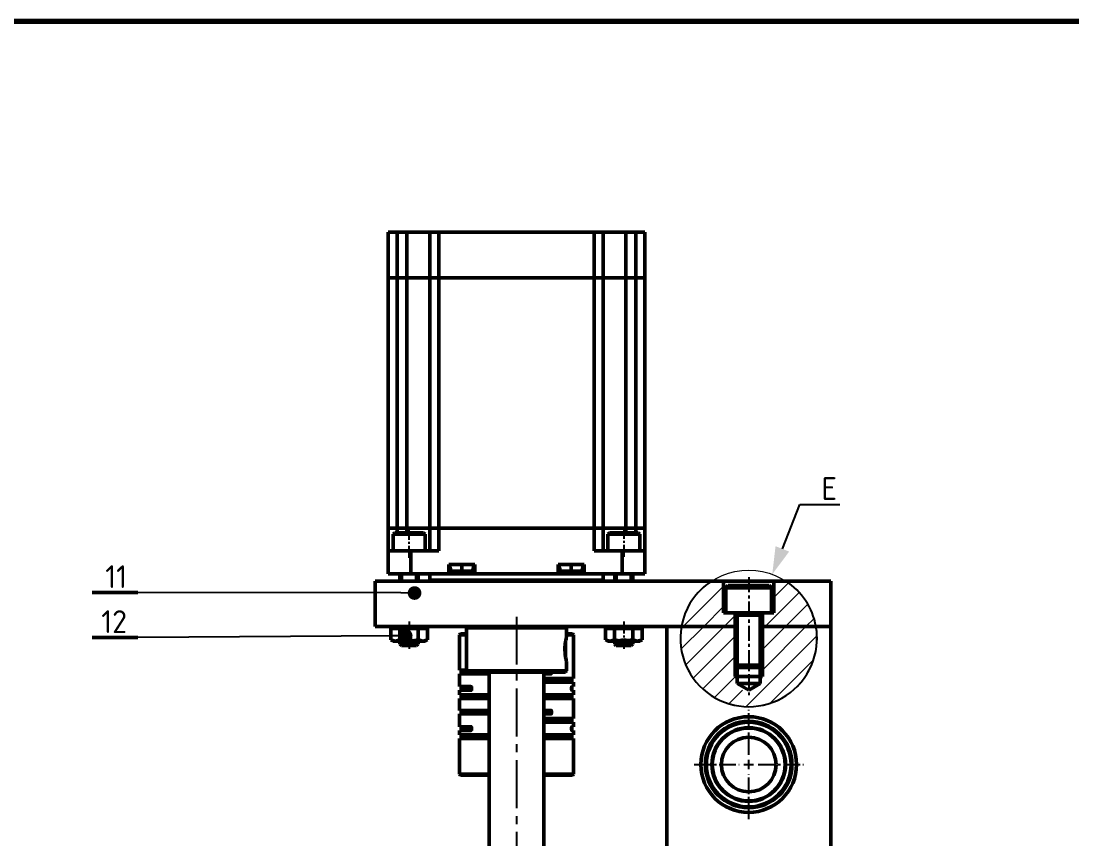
# Model space of a CAD drawing. Header units: millimetres. Extents: x -190 to 12889, y -227 to 3957.
# Drawn here: x 1744 to 1974.8, y 2121.4 to 2301 of the extents above; entities that cross this region are included whole.
import ezdxf
from ezdxf import colors
from ezdxf.entities.mleader import LeaderData, LeaderLine
from ezdxf.math import Vec2, Vec3

# ---------------------------------------------------------------- set-up
doc = ezdxf.new("R2010")
doc.units = ezdxf.units.MM
doc.header["$LTSCALE"] = 0.7
doc.linetypes.add('CENTER', pattern=[50.8, 31.75, -6.35, 6.35, -6.35])
doc.linetypes.add('CENTER2', pattern=[1.125, 0.75, -0.125, 0.125, -0.125])
doc.layers.get('0').update_dxf_attribs({"color": 255})
for name, color, linetype, lineweight in [('AM_5', 10, 'Continuous', 25), ('CON', 7, 'Continuous', 50), ('DIM', 94, 'Continuous', 25), ('KHUNGBV', 5, 'Continuous', 70), ('TEXT', 7, 'Continuous', 25)]:
    doc.layers.add(name, color=color, linetype=linetype, lineweight=lineweight)
doc.layers.add('DTAM', color=6, linetype='CENTER')
doc.styles.add('TCVN7824', font='tcvn+7284-2003r.ttf', dxfattribs={"height": 3.5})
pattern_1 = [(45, (-1629.7352, -1440.91), (-2.245064, 2.245064), [])]

# ---------------------------------------------------------------- blocks, each defined once
blk = doc.blocks.new('dfhjd')
at = {"layer": 'KHUNGBV', "color": 9, "ltscale": 5}
blk.add_line((6559.44, 3469.71), (7718.44, 3469.71), dxfattribs=at)
blk = doc.blocks.new('_Dot')
at = {"color": 0, "linetype": 'ByBlock', "lineweight": -2}
blk.add_line((-0.5, 0), (-1, 0), dxfattribs=at)
at = {"color": 0, "linetype": 'ByBlock', "const_width": 0.5}
blk.add_lwpolyline([(-0.25, 0, 1), (0.25, 0, 1)], format="xyb", close=True, dxfattribs=at)
blk = doc.blocks.new('*U828')
at = {"layer": 'AM_5', "color": 0, "linetype": 'CENTER2', "ltscale": 7, "transparency": 16777216}
for p, q in [((0, 2.1), (0, 12)), ((-12, 0), (-2.1, 0)), ((2.1, 0), (12, 0)), ((0, -12), (0, -2.1))]:
    blk.add_line(p, q, dxfattribs=at)
at = {"layer": 'AM_5', "color": 0, "linetype": 'Continuous', "ltscale": 7, "transparency": 16777216}
for p, q in [((-1.05, 0), (1.05, 0)), ((0, -1.05), (0, 1.05))]:
    blk.add_line(p, q, dxfattribs=at)
blk = doc.blocks.new('*U840')
at = {"layer": 'AM_5', "color": 0, "linetype": 'CENTER2', "ltscale": 5, "transparency": 16777216}
blk.add_line((0, -3.4), (0, 3.4), dxfattribs=at)
blk = doc.blocks.new('*U841')
at = {"layer": 'AM_5', "color": 0, "linetype": 'CENTER2', "ltscale": 5, "transparency": 16777216}
blk.add_line((0, 2.74), (0, -3.27), dxfattribs=at)
blk = doc.blocks.new('*U842')
at = {"layer": 'AM_5', "color": 0, "linetype": 'CENTER2', "ltscale": 5, "transparency": 16777216}
blk.add_line((0, 3.4), (0, -3.4), dxfattribs=at)
blk = doc.blocks.new('*U848')
at = {"layer": 'AM_5', "color": 0, "linetype": 'CENTER2', "ltscale": 20, "transparency": 16777216}
blk.add_line((0, 40.14), (0, -158.43), dxfattribs=at)
blk = doc.blocks.new('Arrow')
at = {"layer": 'DIM'}
blk.add_solid([(-1, 0.268), (-1, -0.268), (0, 0)], dxfattribs=at)
blk = doc.blocks.new('*U943')
at = {"layer": 'AM_5', "color": 0, "linetype": 'CENTER2', "ltscale": 5, "transparency": 16777216}
blk.add_line((0, 2.74), (0, -3.27), dxfattribs=at)

msp = doc.modelspace()

# ---------------------------------------------------------------- hatches: boundary and pattern name
at = {"linetype": 'Continuous', "lineweight": 18}
h = msp.add_hatch(dxfattribs=at)
h.set_pattern_fill('ANSI31', color=92, style=0)
h.set_pattern_definition(pattern_1)
edge = h.paths.add_edge_path(flags=0)
edge.add_line((1889.05, 2168.0693), (1900.8206, 2168.0693))
edge.add_line((1900.8206, 2168.0693), (1900.8206, 2171.0693))
edge.add_line((1900.8206, 2171.0693), (1898.3206, 2171.0693))
edge.add_line((1898.3206, 2171.0693), (1898.3206, 2178.0693))
edge.add_line((1898.3206, 2178.0693), (1895.6876, 2178.0693))
edge.add_arc((1903.8206, 2165.4681), 14.9979, 122.83873, 170.012182)
h = msp.add_hatch(dxfattribs=at)
h.set_pattern_fill('ANSI31', color=92, style=0)
h.set_pattern_definition(pattern_1)
edge = h.paths.add_edge_path(flags=0)
edge.add_line((1906.8206, 2168.0693), (1918.5912, 2168.0693))
edge.add_arc((1903.8206, 2165.4681), 14.9979, 9.987818, 57.16127)
edge.add_line((1911.9536, 2178.0693), (1909.3206, 2178.0693))
edge.add_line((1909.3206, 2178.0693), (1909.3206, 2171.0693))
edge.add_line((1909.3206, 2171.0693), (1906.8206, 2171.0693))
edge.add_line((1906.8206, 2171.0693), (1906.8206, 2168.0693))
h = msp.add_hatch(dxfattribs=at)
h.set_pattern_fill('ANSI31', color=92, style=0)
h.set_pattern_definition(pattern_1)
edge = h.paths.add_edge_path()
edge.add_arc((1903.8206, 2165.4681), 14.9979, 170.012182, 369.987818)
edge.add_line((1918.5912, 2168.0693), (1906.8206, 2168.0693))
edge.add_line((1906.8206, 2168.0693), (1906.8206, 2154.1259))
edge.add_line((1906.8206, 2154.1259), (1900.8206, 2154.1259))
edge.add_line((1900.8206, 2154.1259), (1900.8206, 2168.0693))
edge.add_line((1900.8206, 2168.0693), (1889.05, 2168.0693))

# ---------------------------------------------------------------- linework, layer by layer
at = {"color": 7, "linetype": 'Continuous', "lineweight": 25}
for p, q in [((1824.6206, 2190.6267), (1824.6206, 2189.6793)), ((1826.6206, 2191.153), (1826.6206, 2189.6793)), ((1828.7706, 2191.3888), (1828.7706, 2189.6793)), ((1833.7475, 2190.6715), (1833.7475, 2189.6793)), ((1824.6206, 2189.6793), (1826.6206, 2189.6793)), ((1824.6206, 2189.6693), (1824.6206, 2184.6693)), ((1824.6206, 2189.6693), (1826.6206, 2189.6693)), ((1824.6706, 2189.6793), (1824.6706, 2189.6693)), ((1826.6206, 2189.6793), (1828.7706, 2189.6793)), ((1826.6206, 2189.6793), (1826.6206, 2189.6693)), ((1826.6206, 2189.6693), (1828.7706, 2189.6693)), ((1827.7151, 2188.6693), (1829.2506, 2188.6693)), ((1833.7475, 2189.6793), (1828.7706, 2189.6793)), ((1828.7706, 2189.6793), (1828.7706, 2189.6693)), ((1833.7475, 2189.6693), (1828.7706, 2189.6693)), ((1829.2506, 2188.6693), (1830.7861, 2188.6693)), ((1833.7977, 2189.6793), (1833.7475, 2189.6793)), ((1833.7475, 2189.6693), (1833.7475, 2184.6693)), ((1833.7475, 2189.6693), (1833.7977, 2189.6693)), ((1833.7977, 2189.6793), (1833.7977, 2189.6693)), ((1824.6206, 2184.6693), (1824.6206, 2179.6693)), ((1824.6206, 2184.6693), (1824.6343, 2184.6693)), ((1824.6343, 2179.6693), (1824.6343, 2184.6693)), ((1824.6343, 2184.6693), (1826.7506, 2184.6693)), ((1827.0506, 2184.6693), (1825.7506, 2184.6693)), ((1832.7506, 2184.6693), (1831.4506, 2184.6693)), ((1831.7506, 2184.6693), (1833.7475, 2184.6693)), ((1824.6206, 2179.6693), (1824.6343, 2179.6693)), ((1826.7506, 2179.6693), (1824.6343, 2179.6693)), ((1831.7506, 2179.6693), (1831.2506, 2179.6693)), ((1838.3553, 2179.6693), (1831.7506, 2179.6693)), ((1833.7706, 2179.6693), (1833.7706, 2178.2693)), ((1840.4978, 2179.6693), (1838.3553, 2179.6693)), ((1841.0206, 2179.6693), (1840.6206, 2179.6693)), ((1843.2859, 2179.6693), (1841.2677, 2179.6693)), ((1843.3197, 2179.6693), (1843.2859, 2179.6693)), ((1821.8206, 2178.0693), (1821.8206, 2168.0693)), ((1831.2506, 2178.0693), (1843.5201, 2178.0693)), ((1833.7706, 2178.2693), (1833.9706, 2178.0693)), ((1833.7706, 2178.2693), (1843.5051, 2178.2693)), ((1831.2506, 2168.0693), (1840.3468, 2168.0693))]:
    msp.add_line(p, q, dxfattribs=at)
at = {"color": 8, "linetype": 'Continuous', "lineweight": 25}
for p, q in [((1826.6206, 2189.6693), (1826.6206, 2188.6693)), ((1828.7706, 2189.6693), (1828.7706, 2188.6693))]:
    msp.add_line(p, q, dxfattribs=at)
at = {"color": 7, "linetype": 'Continuous', "lineweight": 18}
msp.add_circle((1903.8206, 2165.4681), 14.9979, dxfattribs=at)
msp.add_circle((1903.8206, 2165.4681), 14.9979, dxfattribs=at)
msp.add_circle((1903.8206, 2165.4681), 14.9979, dxfattribs=at)
msp.add_circle((1903.8206, 2165.4681), 14.9979, dxfattribs=at)
at = {"color": 7, "linetype": 'Continuous', "lineweight": 25}
for centre, radius, start, end in [((1829.2506, 2177.094), 14.3029, 61.54806, 61.632257), ((1903.8206, 2165.4681), 14.9979, 122.83873, 170.012182), ((1903.8206, 2165.4681), 14.9979, 122.83873, 170.012182), ((1903.8206, 2165.4681), 14.9979, 9.987818, 57.16127), ((1903.8206, 2165.4681), 14.9979, 9.987818, 57.16127), ((1903.8206, 2165.4681), 14.9979, 170.012182, 9.987818), ((1903.8206, 2165.4681), 14.9979, 170.012182, 9.987818)]:
    msp.add_arc(centre, radius, start, end, dxfattribs=at)
at = {"layer": 'CON'}
for p, q in [((1824.6206, 2254.6693), (1824.6206, 2244.6693)), ((1826.6206, 2254.6693), (1824.6206, 2254.6693)), ((1826.6206, 2254.6693), (1826.6206, 2244.6693)), ((1828.7706, 2254.6693), (1826.6206, 2254.6693)), ((1828.7706, 2254.6693), (1828.7706, 2244.6693)), ((1828.7706, 2254.6693), (1833.7706, 2254.6693)), ((1833.7706, 2254.6693), (1833.7706, 2244.6693)), ((1835.7706, 2254.6693), (1833.7706, 2254.6693)), ((1835.7706, 2254.6693), (1835.7706, 2244.6693)), ((1835.7706, 2254.6693), (1869.8706, 2254.6693)), ((1869.8706, 2254.6693), (1869.8706, 2244.6693)), ((1871.8706, 2254.6693), (1869.8706, 2254.6693)), ((1871.8706, 2254.6693), (1871.8706, 2244.6693)), ((1871.8706, 2254.6693), (1876.8706, 2254.6693)), ((1876.8706, 2254.6693), (1876.8706, 2244.6693)), ((1879.0206, 2254.6693), (1876.8706, 2254.6693)), ((1879.0206, 2254.6693), (1879.0206, 2244.6693)), ((1881.0206, 2254.6693), (1879.0206, 2254.6693)), ((1881.0206, 2254.6693), (1881.0206, 2244.6693)), ((1824.6206, 2244.6693), (1826.6206, 2244.6693)), ((1824.6206, 2244.6593), (1824.6206, 2189.6793)), ((1826.6206, 2244.6693), (1828.7706, 2244.6693)), ((1826.6206, 2244.6593), (1826.6206, 2189.6793)), ((1833.7706, 2244.6693), (1828.7706, 2244.6693)), ((1828.7706, 2244.6593), (1828.7706, 2189.6793)), ((1833.7706, 2244.6593), (1833.7706, 2189.6793)), ((1833.7706, 2244.6593), (1835.7706, 2244.6593)), ((1835.7706, 2244.6693), (1869.8706, 2244.6693)), ((1835.7706, 2244.6593), (1835.7706, 2189.6793)), ((1835.7706, 2244.6593), (1869.8706, 2244.6593)), ((1869.8706, 2244.6593), (1869.8706, 2189.6793)), ((1869.8706, 2244.6593), (1871.8706, 2244.6593)), ((1876.8706, 2244.6693), (1871.8706, 2244.6693)), ((1871.8706, 2244.6593), (1871.8706, 2189.6793)), ((1876.8706, 2244.6693), (1879.0206, 2244.6693)), ((1876.8706, 2244.6593), (1876.8706, 2189.6793)), ((1879.0206, 2244.6693), (1881.0206, 2244.6693)), ((1879.0206, 2244.6593), (1879.0206, 2244.6693)), ((1879.0206, 2244.6593), (1879.0206, 2189.6793)), ((1881.0206, 2244.6593), (1881.0206, 2189.6793)), ((1824.6206, 2189.6793), (1826.6206, 2189.6793)), ((1824.6206, 2189.6693), (1824.6206, 2184.6693)), ((1825.7506, 2188.3193), (1826.1006, 2188.6693)), ((1825.7506, 2184.6693), (1825.7506, 2188.3193)), ((1832.7506, 2188.3193), (1825.7506, 2188.3193)), ((1832.4006, 2188.6693), (1826.1006, 2188.6693)), ((1826.6206, 2189.6793), (1828.7706, 2189.6793)), ((1833.7706, 2189.6793), (1828.7706, 2189.6793)), ((1832.4006, 2188.6693), (1832.7506, 2188.3193)), ((1832.7506, 2188.3193), (1832.7506, 2184.6693)), ((1833.7706, 2189.6793), (1835.7706, 2189.6793)), ((1833.7706, 2189.6693), (1833.7706, 2184.6693)), ((1833.7706, 2189.6693), (1835.7706, 2189.6693)), ((1835.7706, 2189.6793), (1869.8706, 2189.6793)), ((1835.7706, 2189.6793), (1835.7706, 2189.6693)), ((1835.7706, 2189.6693), (1835.7706, 2184.6693)), ((1835.7706, 2189.6693), (1869.8706, 2189.6693)), ((1869.8706, 2189.6793), (1871.8706, 2189.6793)), ((1869.8706, 2189.6693), (1869.8706, 2184.6693)), ((1869.8706, 2189.6693), (1871.8706, 2189.6693)), ((1871.8206, 2189.6793), (1871.8206, 2189.6693)), ((1876.8706, 2189.6793), (1871.8706, 2189.6793)), ((1871.8706, 2189.6693), (1871.8706, 2184.6693)), ((1876.8706, 2189.6693), (1871.8706, 2189.6693)), ((1872.8906, 2188.3193), (1873.2406, 2188.6693)), ((1872.8906, 2184.6693), (1872.8906, 2188.3193)), ((1879.8906, 2188.3193), (1872.8906, 2188.3193)), ((1879.5406, 2188.6693), (1873.2406, 2188.6693)), ((1879.0206, 2189.6793), (1881.0206, 2189.6793)), ((1879.0206, 2189.6693), (1881.0206, 2189.6693)), ((1879.5406, 2188.6693), (1879.8906, 2188.3193)), ((1879.8906, 2188.3193), (1879.8906, 2184.6693)), ((1880.9706, 2189.6793), (1880.9706, 2189.6693)), ((1881.0206, 2189.6693), (1881.0206, 2184.6693)), ((1824.6206, 2184.6693), (1824.6206, 2179.6693)), ((1824.6206, 2184.6693), (1829.6206, 2184.6693)), ((1829.6206, 2184.6693), (1835.7706, 2184.6693)), ((1829.6206, 2184.6693), (1829.6206, 2179.6693)), ((1869.8706, 2184.6693), (1876.0206, 2184.6693)), ((1879.8906, 2184.6693), (1872.8906, 2184.6693)), ((1876.0206, 2184.6693), (1876.0206, 2179.6693)), ((1876.0206, 2184.6693), (1881.0206, 2184.6693)), ((1881.0206, 2184.6693), (1881.0206, 2179.6693)), ((1837.9706, 2181.6693), (1837.9706, 2179.6693)), ((1843.6706, 2181.6693), (1837.9706, 2181.6693)), ((1838.4882, 2180.2176), (1838.0745, 2181.6693)), ((1840.8206, 2181.6693), (1840.8206, 2180.2176)), ((1843.5667, 2181.6693), (1843.153, 2180.2176)), ((1843.6706, 2181.6693), (1843.6706, 2179.6693)), ((1861.9706, 2181.6693), (1867.6706, 2181.6693)), ((1861.9706, 2181.6693), (1861.9706, 2179.6693)), ((1862.0745, 2181.6693), (1862.4882, 2180.2176)), ((1864.8206, 2181.6693), (1864.8206, 2180.2176)), ((1867.153, 2180.2176), (1867.5667, 2181.6693)), ((1867.6706, 2181.6693), (1867.6706, 2179.6693)), ((1824.6206, 2179.6693), (1831.2506, 2179.6693)), ((1831.2506, 2179.6693), (1837.9706, 2179.6693)), ((1833.7706, 2179.6693), (1833.7706, 2178.2693)), ((1839.3911, 2179.6693), (1837.9706, 2179.6693)), ((1837.9706, 2179.6693), (1839.3911, 2179.6693)), ((1839.0539, 2179.727), (1839.0426, 2179.727)), ((1839.0539, 2179.727), (1839.3911, 2179.6693)), ((1839.3911, 2179.6693), (1839.0539, 2179.727)), ((1839.3911, 2179.6693), (1840.6206, 2179.6693)), ((1840.6206, 2179.6693), (1839.3911, 2179.6693)), ((1841.0206, 2179.727), (1840.6206, 2179.727)), ((1840.6206, 2179.727), (1840.6206, 2179.6693)), ((1841.0206, 2179.6693), (1840.6206, 2179.6693)), ((1840.6206, 2179.6693), (1841.0206, 2179.6693)), ((1841.0206, 2179.6693), (1841.0206, 2179.727)), ((1841.0206, 2179.6693), (1842.2501, 2179.6693)), ((1842.2501, 2179.6693), (1841.0206, 2179.6693)), ((1842.5873, 2179.727), (1842.2501, 2179.6693)), ((1842.2501, 2179.6693), (1842.5873, 2179.727)), ((1843.6706, 2179.6693), (1842.2501, 2179.6693)), ((1842.2501, 2179.6693), (1843.6706, 2179.6693)), ((1842.5986, 2179.727), (1842.5873, 2179.727)), ((1843.6706, 2179.6693), (1861.9706, 2179.6693)), ((1863.3911, 2179.6693), (1861.9706, 2179.6693)), ((1863.0426, 2179.727), (1863.0539, 2179.727)), ((1863.0539, 2179.727), (1863.3911, 2179.6693)), ((1863.3911, 2179.6693), (1863.0539, 2179.727)), ((1863.3911, 2179.6693), (1864.6206, 2179.6693)), ((1864.6206, 2179.727), (1865.0206, 2179.727)), ((1864.6206, 2179.6693), (1864.6206, 2179.727)), ((1865.0206, 2179.6693), (1864.6206, 2179.6693)), ((1865.0206, 2179.727), (1865.0206, 2179.6693)), ((1865.0206, 2179.6693), (1866.2501, 2179.6693)), ((1866.5873, 2179.727), (1866.2501, 2179.6693)), ((1866.2501, 2179.6693), (1866.5873, 2179.727)), ((1867.6706, 2179.6693), (1866.2501, 2179.6693)), ((1866.5873, 2179.727), (1866.5986, 2179.727)), ((1867.6706, 2179.6693), (1876.0206, 2179.6693)), ((1871.8706, 2178.2693), (1871.8706, 2179.6693)), ((1876.0206, 2179.6693), (1881.0206, 2179.6693)), ((1821.8206, 2168.0693), (1821.8206, 2178.0693)), ((1831.2506, 2178.0693), (1821.8206, 2178.0693)), ((1895.6876, 2178.0693), (1831.2506, 2178.0693)), ((1833.7706, 2178.2693), (1871.8706, 2178.2693)), ((1871.6706, 2178.0693), (1871.8706, 2178.2693)), ((1895.6876, 2178.0693), (1898.3206, 2178.0693)), ((1898.3206, 2171.0693), (1898.3206, 2178.0693)), ((1909.3206, 2178.0693), (1898.3206, 2178.0693)), ((1909.3206, 2178.0693), (1909.3206, 2171.0693)), ((1909.3206, 2178.0693), (1911.9536, 2178.0693)), ((1921.8206, 2178.0693), (1911.9536, 2178.0693)), ((1769.6629, 2175.5301), (1759.6629, 2175.5301)), ((1831.2506, 2168.0693), (1821.8206, 2168.0693)), ((1825.2091, 2167.6693), (1826.2195, 2167.6693)), ((1825.2091, 2167.6693), (1825.2091, 2165.1819)), ((1825.7506, 2167.6693), (1825.7506, 2168.0693)), ((1826.2195, 2167.6693), (1827.2299, 2167.6693)), ((1827.2299, 2167.6693), (1827.2299, 2165.1819)), ((1829.2506, 2167.6693), (1827.2299, 2167.6693)), ((1831.2713, 2167.6693), (1829.2506, 2167.6693)), ((1889.05, 2168.0693), (1831.2506, 2168.0693)), ((1831.2713, 2167.6693), (1831.2713, 2165.1819)), ((1831.2713, 2167.6693), (1832.2817, 2167.6693)), ((1832.2817, 2167.6693), (1833.292, 2167.6693)), ((1832.7506, 2168.0693), (1832.7506, 2167.6693)), ((1833.292, 2167.6693), (1833.292, 2165.1819)), ((1842.0706, 2168.0693), (1841.8206, 2167.8193)), ((1841.8206, 2167.8193), (1841.8206, 2158.3193)), ((1841.8206, 2167.8193), (1863.8206, 2167.8193)), ((1863.8206, 2167.8193), (1863.5706, 2168.0693)), ((1863.8206, 2165.8395), (1863.8206, 2167.8193)), ((1873.3595, 2167.6693), (1872.3491, 2167.6693)), ((1872.3491, 2167.6693), (1872.3491, 2165.1819)), ((1872.8906, 2168.0693), (1872.8906, 2167.6693)), ((1874.3699, 2167.6693), (1873.3595, 2167.6693)), ((1874.3699, 2167.6693), (1874.3699, 2165.1819)), ((1874.3699, 2167.6693), (1876.3906, 2167.6693)), ((1876.3906, 2167.6693), (1878.4113, 2167.6693)), ((1878.4113, 2167.6693), (1878.4113, 2165.1819)), ((1879.4217, 2167.6693), (1878.4113, 2167.6693)), ((1880.432, 2167.6693), (1879.4217, 2167.6693)), ((1879.8906, 2167.6693), (1879.8906, 2168.0693)), ((1880.432, 2167.6693), (1880.432, 2165.1819)), ((1885.8206, 2168.0693), (1885.8206, 1988.0693)), ((1921.8206, 2168.0693), (1921.8206, 1988.0693)), ((1769.6629, 2165.6437), (1759.6629, 2165.6437)), ((1825.7506, 2164.8693), (1825.2091, 2165.1819)), ((1825.7506, 2164.8693), (1826.2195, 2164.8693)), ((1827.2299, 2165.1819), (1826.2195, 2164.8693)), ((1826.2195, 2164.8693), (1829.2506, 2164.8693)), ((1829.2506, 2165.1819), (1827.5006, 2164.8693)), ((1827.5006, 2164.8693), (1831.0006, 2164.8693)), ((1829.2506, 2164.8693), (1832.2817, 2164.8693)), ((1833.292, 2165.1819), (1832.2817, 2164.8693)), ((1832.2817, 2164.8693), (1832.7506, 2164.8693)), ((1833.292, 2165.1819), (1832.7506, 2164.8693)), ((1840.5206, 2166.4693), (1840.3206, 2166.2693)), ((1840.3206, 2166.2693), (1840.3206, 2158.4693)), ((1841.8206, 2166.2693), (1840.3206, 2166.2693)), ((1841.8206, 2166.4693), (1840.5206, 2166.4693)), ((1865.1206, 2166.4693), (1863.8206, 2166.4693)), ((1865.3206, 2166.2693), (1863.8206, 2166.2693)), ((1865.3206, 2166.2693), (1865.1206, 2166.4693)), ((1865.3206, 2156.6693), (1865.3206, 2166.2693)), ((1872.3491, 2165.1819), (1872.8906, 2164.8693)), ((1872.3491, 2165.1819), (1873.3595, 2164.8693)), ((1873.3595, 2164.8693), (1872.8906, 2164.8693)), ((1876.3906, 2164.8693), (1873.3595, 2164.8693)), ((1878.1406, 2164.8693), (1874.6406, 2164.8693)), ((1876.3906, 2165.1819), (1878.1406, 2164.8693)), ((1879.4217, 2164.8693), (1876.3906, 2164.8693)), ((1878.4113, 2165.1819), (1879.4217, 2164.8693)), ((1879.8906, 2164.8693), (1879.4217, 2164.8693)), ((1879.8906, 2164.8693), (1880.432, 2165.1819)), ((1863.5833, 2161.5315), (1863.5833, 2164.5833)), ((1863.8206, 2158.3193), (1863.8206, 2160.2997)), ((1841.8206, 2158.4693), (1840.3206, 2158.4693)), ((1841.8206, 2158.3193), (1842.0706, 2158.0693)), ((1863.8206, 2158.3193), (1841.8206, 2158.3193)), ((1842.0706, 2158.0693), (1863.5706, 2158.0693)), ((1846.8206, 2158.0693), (1846.8206, 2102.0693)), ((1858.8206, 2102.0693), (1858.8206, 2158.0693)), ((1860.5228, 2157.8693), (1858.8206, 2157.8693)), ((1860.5228, 2157.8693), (1860.5228, 2158.0693)), ((1863.5706, 2158.0693), (1863.8206, 2158.3193)), ((1840.3206, 2157.6693), (1840.3206, 2154.8693)), ((1840.3206, 2157.6693), (1846.8206, 2157.6693)), ((1858.8206, 2157.6693), (1860.3469, 2157.6693)), ((1865.3206, 2156.6693), (1858.8206, 2156.6693)), ((1858.8206, 2155.8693), (1865.3206, 2155.8693)), ((1865.3206, 2154.8693), (1865.3206, 2155.8693)), ((1842.8404, 2154.8693), (1840.3206, 2154.8693)), ((1840.3206, 2154.0693), (1840.3206, 2153.0693)), ((1840.3206, 2154.0693), (1842.8404, 2154.0693)), ((1842.9755, 2154.2693), (1842.9755, 2154.6693)), ((1864.9402, 2154.6693), (1864.9402, 2154.2693)), ((1865.3206, 2154.8693), (1864.9926, 2154.8693)), ((1864.9926, 2154.0693), (1865.3206, 2154.0693)), ((1865.3206, 2153.0693), (1865.3206, 2154.0693)), ((1846.8206, 2153.0693), (1840.3206, 2153.0693)), ((1840.3206, 2152.2693), (1840.3206, 2149.6693)), ((1840.3206, 2152.2693), (1846.8206, 2152.2693)), ((1840.7009, 2152.8693), (1840.7009, 2152.4693)), ((1846.8206, 2152.8693), (1840.7009, 2152.8693)), ((1846.8206, 2152.4693), (1840.7009, 2152.4693)), ((1865.3206, 2153.0693), (1858.8206, 2153.0693)), ((1862.6657, 2152.8693), (1858.8206, 2152.8693)), ((1862.6657, 2152.4693), (1858.8206, 2152.4693)), ((1858.8206, 2152.2693), (1865.3206, 2152.2693)), ((1862.6657, 2152.4693), (1862.6657, 2152.8693)), ((1865.3206, 2147.8693), (1865.3206, 2152.2693)), ((1846.8206, 2149.6693), (1840.3206, 2149.6693)), ((1840.3206, 2148.8693), (1840.3206, 2146.0693)), ((1840.3206, 2148.8693), (1846.8206, 2148.8693)), ((1860.3469, 2149.6693), (1858.8206, 2149.6693)), ((1860.5228, 2149.4693), (1858.8206, 2149.4693)), ((1860.5228, 2149.0693), (1858.8206, 2149.0693)), ((1858.8206, 2148.8693), (1860.3469, 2148.8693)), ((1860.5228, 2149.0693), (1860.5228, 2149.4693)), ((1865.3206, 2147.8693), (1858.8206, 2147.8693)), ((1858.8206, 2147.0693), (1865.3206, 2147.0693)), ((1865.3206, 2146.0693), (1865.3206, 2147.0693)), ((1842.8404, 2146.0693), (1840.3206, 2146.0693)), ((1840.3206, 2145.2693), (1840.3206, 2144.2693)), ((1840.3206, 2145.2693), (1842.8404, 2145.2693)), ((1846.8206, 2144.2693), (1840.3206, 2144.2693)), ((1840.7009, 2144.0693), (1840.7009, 2143.6693)), ((1846.8206, 2144.0693), (1840.7009, 2144.0693)), ((1842.9755, 2145.4693), (1842.9755, 2145.8693)), ((1865.3206, 2144.2693), (1858.8206, 2144.2693)), ((1862.6657, 2144.0693), (1858.8206, 2144.0693)), ((1862.6657, 2143.6693), (1862.6657, 2144.0693)), ((1864.9402, 2145.8693), (1864.9402, 2145.4693)), ((1865.3206, 2146.0693), (1864.9926, 2146.0693)), ((1864.9926, 2145.2693), (1865.3206, 2145.2693)), ((1865.3206, 2144.2693), (1865.3206, 2145.2693)), ((1840.3206, 2143.4693), (1840.3206, 2135.6693)), ((1840.3206, 2143.4693), (1846.8206, 2143.4693)), ((1846.8206, 2143.6693), (1840.7009, 2143.6693)), ((1862.6657, 2143.6693), (1858.8206, 2143.6693)), ((1858.8206, 2143.4693), (1865.3206, 2143.4693)), ((1865.3206, 2135.6693), (1865.3206, 2143.4693)), ((1840.3206, 2135.6693), (1840.5206, 2135.4693)), ((1846.8206, 2135.6693), (1840.3206, 2135.6693)), ((1846.7252, 2135.4693), (1840.5206, 2135.4693)), ((1865.3206, 2135.6693), (1858.8206, 2135.6693)), ((1865.1206, 2135.4693), (1858.8206, 2135.4693)), ((1865.1206, 2135.4693), (1865.3206, 2135.6693))]:
    msp.add_line(p, q, dxfattribs=at)
at = {"layer": 'CON', "color": 7, "linetype": 'Continuous'}
for p, q in [((1824.6206, 2244.6593), (1826.6206, 2244.6593)), ((1824.6706, 2244.6593), (1824.6706, 2244.6693)), ((1826.6206, 2244.6593), (1826.6206, 2244.6693)), ((1826.6206, 2244.6593), (1828.7706, 2244.6593)), ((1828.7706, 2244.6593), (1828.7706, 2244.6693)), ((1833.7706, 2244.6593), (1828.7706, 2244.6593)), ((1833.7706, 2244.6693), (1835.7706, 2244.6693)), ((1833.8206, 2244.6593), (1833.8206, 2244.6693)), ((1835.7706, 2244.6593), (1835.7706, 2244.6693)), ((1869.8706, 2244.6693), (1871.8706, 2244.6693)), ((1869.8706, 2244.6593), (1869.8706, 2244.6693)), ((1871.8206, 2244.6593), (1871.8206, 2244.6693)), ((1876.8706, 2244.6593), (1871.8706, 2244.6593)), ((1876.8706, 2244.6593), (1876.8706, 2244.6693)), ((1876.8706, 2244.6593), (1879.0206, 2244.6593)), ((1879.0206, 2244.6593), (1881.0206, 2244.6593)), ((1880.9706, 2244.6593), (1880.9706, 2244.6693)), ((1824.6206, 2189.6693), (1826.6206, 2189.6693)), ((1824.6706, 2189.6793), (1824.6706, 2189.6693)), ((1826.6206, 2189.6793), (1826.6206, 2189.6693)), ((1826.6206, 2189.6693), (1828.7706, 2189.6693)), ((1828.7706, 2189.6793), (1828.7706, 2189.6693)), ((1833.7706, 2189.6693), (1828.7706, 2189.6693)), ((1833.8206, 2189.6793), (1833.8206, 2189.6693)), ((1869.8706, 2189.6793), (1869.8706, 2189.6693)), ((1876.8706, 2189.6793), (1876.8706, 2189.6693)), ((1876.8706, 2189.6793), (1879.0206, 2189.6793)), ((1876.8706, 2189.6693), (1879.0206, 2189.6693)), ((1879.0206, 2189.6793), (1879.0206, 2189.6693)), ((1833.7706, 2178.2693), (1833.9706, 2178.0693)), ((1908.8206, 2176.5693), (1898.8206, 2176.5693)), ((1921.8206, 2168.0693), (1921.8206, 2178.0693)), ((1898.3206, 2171.0693), (1898.8206, 2171.0693)), ((1901.3206, 2170.5693), (1900.8206, 2171.0693)), ((1906.8206, 2171.0693), (1906.3206, 2170.5693)), ((1909.3206, 2171.0693), (1908.8206, 2171.0693)), ((1885.8206, 2168.0693), (1889.05, 2168.0693)), ((1889.05, 2168.0693), (1900.8206, 2168.0693)), ((1889.05, 2168.0693), (1900.8206, 2168.0693)), ((1906.8206, 2168.0693), (1918.5912, 2168.0693)), ((1921.8206, 2168.0693), (1918.5912, 2168.0693)), ((1918.5912, 2168.0693), (1921.8206, 2168.0693))]:
    msp.add_line(p, q, dxfattribs=at)
at = {"layer": 'CON', "color": 8, "linetype": 'Continuous'}
for p, q in [((1826.6206, 2189.6693), (1826.6206, 2188.6693)), ((1828.7706, 2189.6693), (1828.7706, 2188.6693)), ((1876.8706, 2189.6693), (1876.8706, 2188.6693)), ((1879.0206, 2189.6693), (1879.0206, 2188.6693)), ((1827.6006, 2179.6693), (1827.6006, 2178.0693)), ((1830.9006, 2179.6693), (1830.9006, 2178.0693)), ((1874.7406, 2179.6693), (1874.7406, 2178.0693)), ((1878.0406, 2179.6693), (1878.0406, 2178.0693)), ((1900.8206, 2171.0693), (1901.3206, 2170.5693)), ((1906.8206, 2170.5693), (1900.8206, 2170.5693)), ((1901.3206, 2170.5693), (1906.3206, 2170.5693)), ((1901.3206, 2170.5693), (1901.3206, 2155.5693)), ((1906.3206, 2170.5693), (1906.8206, 2171.0693)), ((1906.3206, 2155.5693), (1906.3206, 2170.5693)), ((1827.6006, 2164.8693), (1827.6006, 2163.876)), ((1830.9006, 2164.8693), (1830.9006, 2163.876)), ((1874.7406, 2164.8693), (1874.7406, 2163.876)), ((1878.0406, 2164.8693), (1878.0406, 2163.876)), ((1901.3206, 2155.5693), (1903.8206, 2154.1259)), ((1901.3206, 2155.5693), (1906.3206, 2155.5693)), ((1903.8206, 2154.1259), (1906.3206, 2155.5693))]:
    msp.add_line(p, q, dxfattribs=at)
at = {"layer": 'CON', "color": 6, "linetype": 'Continuous'}
for p, q in [((1827.2506, 2179.6693), (1827.2506, 2178.0693)), ((1831.2506, 2179.6693), (1831.2506, 2178.0693)), ((1874.3906, 2179.6693), (1874.3906, 2178.0693)), ((1878.3906, 2179.6693), (1878.3906, 2178.0693)), ((1898.8206, 2176.5693), (1899.3206, 2177.0693)), ((1898.8206, 2171.0693), (1898.8206, 2176.5693)), ((1908.3206, 2177.0693), (1899.3206, 2177.0693)), ((1908.3206, 2177.0693), (1908.8206, 2176.5693)), ((1908.8206, 2176.5693), (1908.8206, 2171.0693)), ((1908.8206, 2171.0693), (1898.8206, 2171.0693)), ((1900.8206, 2171.0693), (1900.8206, 2157.0693)), ((1906.8206, 2157.0693), (1906.8206, 2171.0693)), ((1827.2506, 2164.8693), (1827.2506, 2164.226)), ((1831.2506, 2164.8693), (1831.2506, 2164.226)), ((1874.3906, 2164.8693), (1874.3906, 2164.226)), ((1878.3906, 2164.8693), (1878.3906, 2164.226)), ((1827.2506, 2164.226), (1831.2506, 2164.226)), ((1827.6006, 2163.876), (1827.2506, 2164.226)), ((1827.6006, 2163.876), (1830.9006, 2163.876)), ((1830.9006, 2163.876), (1831.2506, 2164.226)), ((1874.7406, 2163.876), (1874.3906, 2164.226)), ((1878.3906, 2164.226), (1874.3906, 2164.226)), ((1878.0406, 2163.876), (1874.7406, 2163.876)), ((1878.0406, 2163.876), (1878.3906, 2164.226)), ((1900.8206, 2159.572), (1901.3206, 2159.072)), ((1900.8206, 2159.572), (1906.8206, 2159.572)), ((1901.3206, 2159.072), (1906.3206, 2159.072)), ((1906.3206, 2159.072), (1906.8206, 2159.572)), ((1900.8206, 2157.0693), (1906.8206, 2157.0693))]:
    msp.add_line(p, q, dxfattribs=at)
at = {"layer": 'CON'}
for radius in [10.5, 9.5, 9.3, 8.1, 8, 6]:
    msp.add_circle((1903.8206, 2137.7693), radius, dxfattribs=at)
for centre, start, end in [((1839.3771, 2180.6693), 206.839602, 250.453919), ((1842.264, 2180.6693), 289.546081, 333.160307), ((1863.3771, 2180.6693), 206.839693, 250.453919), ((1866.264, 2180.6693), 289.546081, 333.160398)]:
    msp.add_arc(centre, 1, start, end, dxfattribs=at)
at = {"layer": 'CON', "color": 8, "linetype": 'Continuous'}
for points, knots in [([(1840.8206, 2180.2176), (1840.5145, 2180.2176), (1839.9024, 2180.2176), (1839.1304, 2180.2176), (1838.5904, 2180.2176), (1838.5202, 2180.2176), (1838.4851, 2180.2176)], [0, 0, 0, 0, 0.25003962, 0.50007925, 0.75011887, 1, 1, 1, 1]), ([(1843.1561, 2180.2176), (1843.1561, 2180.2176), (1843.2154, 2180.2176), (1843.0071, 2180.2176), (1842.5224, 2180.2176), (1841.7358, 2180.2176), (1841.1257, 2180.2176), (1840.8206, 2180.2176)], [0, 0, 0, 0, 0.00015844, 0.25011883, 0.50007922, 0.75003961, 1, 1, 1, 1]), ([(1862.4851, 2180.2176), (1862.4851, 2180.2176), (1862.4257, 2180.2176), (1862.6341, 2180.2176), (1863.1187, 2180.2176), (1863.9053, 2180.2176), (1864.5155, 2180.2176), (1864.8206, 2180.2176)], [0, 0, 0, 0, 0.00015844, 0.25011883, 0.50007922, 0.75003961, 1, 1, 1, 1]), ([(1864.8206, 2180.2176), (1865.1266, 2180.2176), (1865.7387, 2180.2176), (1866.5107, 2180.2176), (1867.0508, 2180.2176), (1867.121, 2180.2176), (1867.1561, 2180.2176)], [0, 0, 0, 0, 0.25003962, 0.50007925, 0.75011887, 1, 1, 1, 1])]:
    msp.add_open_spline(points, degree=3, knots=knots, dxfattribs=at)
at = {"layer": 'CON'}
for points, knots in [([(1826.2195, 2164.8693), (1826.1956, 2164.8696), (1825.8544, 2164.8741), (1825.52, 2165.0336), (1825.2091, 2165.1819)], [0, 0, 0, 0, 0.07017422, 1, 1, 1, 1]), ([(1827.2299, 2165.1819), (1827.3995, 2165.1347), (1828.0582, 2164.9515), (1828.7425, 2164.9043), (1829.2506, 2164.8693)], [0, 0, 0, 0, 0.25755135, 1, 1, 1, 1]), ([(1829.2506, 2164.8693), (1829.4343, 2164.874), (1830.1183, 2164.8912), (1830.7843, 2165.0591), (1831.2713, 2165.1819)], [0, 0, 0, 0, 0.26863361, 1, 1, 1, 1]), ([(1831.0006, 2164.8693), (1830.9591, 2164.8696), (1830.3682, 2164.8741), (1829.7891, 2165.0336), (1829.2506, 2165.1819)], [0, 0, 0, 0, 0.07017422, 1, 1, 1, 1]), ([(1832.2817, 2164.8693), (1832.2577, 2164.8696), (1831.9165, 2164.8741), (1831.5822, 2165.0336), (1831.2713, 2165.1819)], [0, 0, 0, 0, 0.07017422, 1, 1, 1, 1]), ([(1863.8, 2165.7521), (1863.8028, 2165.7637), (1863.8183, 2165.8301), (1863.8238, 2165.8527), (1863.8119, 2165.8037), (1863.7607, 2165.5818), (1863.6454, 2165.0826), (1863.5315, 2164.3073), (1863.4778, 2163.6148), (1863.4588, 2162.889), (1863.5091, 2161.9822), (1863.6448, 2161.0608), (1863.7614, 2160.5481), (1863.8095, 2160.3458), (1863.8249, 2160.2818), (1863.8206, 2160.2996), (1863.8206, 2160.2997)], [0, 0, 0, 0, 0.01212717, 0.06929535, 0.12665657, 0.18581099, 0.30179882, 0.41833594, 0.47677643, 0.53458302, 0.65147054, 0.76686645, 0.88314114, 0.94226054, 0.99989412, 1, 1, 1, 1]), ([(1873.3595, 2164.8693), (1873.3834, 2164.8696), (1873.7246, 2164.8741), (1874.059, 2165.0336), (1874.3699, 2165.1819)], [0, 0, 0, 0, 0.07017422, 1, 1, 1, 1]), ([(1876.3906, 2164.8693), (1876.2068, 2164.874), (1875.5229, 2164.8912), (1874.8569, 2165.0591), (1874.3699, 2165.1819)], [0, 0, 0, 0, 0.26863361, 1, 1, 1, 1]), ([(1874.6406, 2164.8693), (1874.6821, 2164.8696), (1875.273, 2164.8741), (1875.8521, 2165.0336), (1876.3906, 2165.1819)], [0, 0, 0, 0, 0.07017422, 1, 1, 1, 1]), ([(1878.4113, 2165.1819), (1878.2417, 2165.1347), (1877.583, 2164.9515), (1876.8987, 2164.9043), (1876.3906, 2164.8693)], [0, 0, 0, 0, 0.25755135, 1, 1, 1, 1]), ([(1879.4217, 2164.8693), (1879.4456, 2164.8696), (1879.7868, 2164.8741), (1880.1211, 2165.0336), (1880.432, 2165.1819)], [0, 0, 0, 0, 0.07017422, 1, 1, 1, 1]), ([(1860.3469, 2157.6693), (1860.369, 2157.672), (1860.4129, 2157.6774), (1860.4613, 2157.7136), (1860.4915, 2157.753), (1860.5089, 2157.788), (1860.5205, 2157.8274), (1860.522, 2157.8553), (1860.5228, 2157.8693)], [0, 0, 0, 0, 0.25016596, 0.49873524, 0.62293557, 0.74723743, 0.87249126, 1, 1, 1, 1]), ([(1842.9755, 2154.6693), (1842.9749, 2154.6834), (1842.9737, 2154.7112), (1842.9646, 2154.7505), (1842.9511, 2154.7856), (1842.9277, 2154.825), (1842.8905, 2154.8612), (1842.8571, 2154.8666), (1842.8404, 2154.8693)], [0, 0, 0, 0, 0.12739366, 0.25252101, 0.37670516, 0.50081917, 0.74940543, 1, 1, 1, 1]), ([(1842.8404, 2154.0693), (1842.8571, 2154.072), (1842.8904, 2154.0774), (1842.9276, 2154.1136), (1842.951, 2154.153), (1842.9646, 2154.188), (1842.9737, 2154.2274), (1842.9749, 2154.2553), (1842.9755, 2154.2693)], [0, 0, 0, 0, 0.25016596, 0.49873524, 0.62293557, 0.74723743, 0.87249126, 1, 1, 1, 1]), ([(1864.9926, 2154.8693), (1864.9863, 2154.8666), (1864.9736, 2154.8612), (1864.9591, 2154.8251), (1864.9499, 2154.7857), (1864.9446, 2154.7506), (1864.941, 2154.7113), (1864.9405, 2154.6834), (1864.9402, 2154.6693)], [0, 0, 0, 0, 0.25016596, 0.49873524, 0.62293557, 0.74723743, 0.87249126, 1, 1, 1, 1]), ([(1864.9402, 2154.2693), (1864.9405, 2154.2553), (1864.941, 2154.2274), (1864.9446, 2154.1881), (1864.9499, 2154.1531), (1864.9591, 2154.1137), (1864.9736, 2154.0774), (1864.9862, 2154.072), (1864.9926, 2154.0693)], [0, 0, 0, 0, 0.12739366, 0.25252101, 0.37670516, 0.50081917, 0.74940543, 1, 1, 1, 1]), ([(1840.6485, 2153.0693), (1840.6549, 2153.0666), (1840.6676, 2153.0612), (1840.6821, 2153.0251), (1840.6912, 2152.9857), (1840.6966, 2152.9506), (1840.7002, 2152.9113), (1840.7007, 2152.8834), (1840.7009, 2152.8693)], [0, 0, 0, 0, 0.25016596, 0.49873524, 0.62293557, 0.74723743, 0.87249126, 1, 1, 1, 1]), ([(1862.8008, 2152.2693), (1862.7841, 2152.272), (1862.7508, 2152.2774), (1862.7135, 2152.3136), (1862.6901, 2152.353), (1862.6766, 2152.388), (1862.6675, 2152.4274), (1862.6663, 2152.4553), (1862.6657, 2152.4693)], [0, 0, 0, 0, 0.25016596, 0.49873524, 0.62293557, 0.74723743, 0.87249126, 1, 1, 1, 1]), ([(1860.5228, 2149.4693), (1860.522, 2149.4834), (1860.5205, 2149.5112), (1860.5089, 2149.5505), (1860.4916, 2149.5856), (1860.4614, 2149.625), (1860.413, 2149.6612), (1860.369, 2149.6666), (1860.3469, 2149.6693)], [0, 0, 0, 0, 0.12739366, 0.25252101, 0.37670516, 0.50081917, 0.74940543, 1, 1, 1, 1]), ([(1860.3469, 2148.8693), (1860.369, 2148.872), (1860.4129, 2148.8774), (1860.4613, 2148.9136), (1860.4915, 2148.953), (1860.5089, 2148.988), (1860.5205, 2149.0274), (1860.522, 2149.0553), (1860.5228, 2149.0693)], [0, 0, 0, 0, 0.25016596, 0.49873524, 0.62293557, 0.74723743, 0.87249126, 1, 1, 1, 1]), ([(1840.6485, 2144.2693), (1840.6549, 2144.2666), (1840.6676, 2144.2612), (1840.6821, 2144.2251), (1840.6912, 2144.1857), (1840.6966, 2144.1506), (1840.7002, 2144.1113), (1840.7007, 2144.0834), (1840.7009, 2144.0693)], [0, 0, 0, 0, 0.250165957, 0.498735245, 0.622935568, 0.747237432, 0.872491258, 1, 1, 1, 1]), ([(1842.9755, 2145.8693), (1842.9749, 2145.8834), (1842.9737, 2145.9112), (1842.9646, 2145.9505), (1842.9511, 2145.9856), (1842.9277, 2146.025), (1842.8905, 2146.0612), (1842.8571, 2146.0666), (1842.8404, 2146.0693)], [0, 0, 0, 0, 0.12739366, 0.25252101, 0.37670516, 0.50081917, 0.74940543, 1, 1, 1, 1]), ([(1842.8404, 2145.2693), (1842.8571, 2145.272), (1842.8904, 2145.2774), (1842.9276, 2145.3136), (1842.951, 2145.353), (1842.9646, 2145.388), (1842.9737, 2145.4274), (1842.9749, 2145.4553), (1842.9755, 2145.4693)], [0, 0, 0, 0, 0.25016596, 0.49873524, 0.62293557, 0.74723743, 0.87249126, 1, 1, 1, 1]), ([(1864.9926, 2146.0693), (1864.9863, 2146.0666), (1864.9736, 2146.0612), (1864.9591, 2146.0251), (1864.9499, 2145.9857), (1864.9446, 2145.9506), (1864.941, 2145.9113), (1864.9405, 2145.8834), (1864.9402, 2145.8693)], [0, 0, 0, 0, 0.250165957, 0.498735245, 0.622935568, 0.747237432, 0.872491258, 1, 1, 1, 1]), ([(1864.9402, 2145.4693), (1864.9405, 2145.4553), (1864.941, 2145.4274), (1864.9446, 2145.3881), (1864.9499, 2145.3531), (1864.9591, 2145.3137), (1864.9736, 2145.2774), (1864.9862, 2145.272), (1864.9926, 2145.2693)], [0, 0, 0, 0, 0.12739366, 0.25252101, 0.37670516, 0.50081917, 0.74940543, 1, 1, 1, 1]), ([(1862.8008, 2143.4693), (1862.7841, 2143.472), (1862.7508, 2143.4774), (1862.7135, 2143.5136), (1862.6901, 2143.553), (1862.6766, 2143.588), (1862.6675, 2143.6274), (1862.6663, 2143.6553), (1862.6657, 2143.6693)], [0, 0, 0, 0, 0.25016596, 0.49873524, 0.62293557, 0.74723743, 0.87249126, 1, 1, 1, 1])]:
    msp.add_open_spline(points, degree=3, knots=knots, dxfattribs=at)
at = {"layer": 'DTAM', "color": 1, "linetype": 'CENTER', "ltscale": 0.15}
msp.add_line((1903.8206, 2178.9212), (1903.8206, 2152.9692), dxfattribs=at)

# ---------------------------------------------------------------- block references
at = {"layer": 'AM_5', "xscale": 0.75, "yscale": 0.75, "zscale": 0.75}
msp.add_blockref('dfhjd', (-3323.3385, -301.25), dxfattribs=at)
at = {"layer": 'AM_5', "linetype": 'CENTER2', "ltscale": 5}
for name, p in [('*U840', (1829.2506, 2186.5693)), ('*U842', (1876.3906, 2186.5693)), ('*U943', (1829.2506, 2166.4256)), ('*U841', (1876.3906, 2166.4256))]:
    msp.add_blockref(name, p, dxfattribs=at)
at = {"layer": 'AM_5', "linetype": 'CENTER2', "ltscale": 20}
msp.add_blockref('*U848', (1852.8206, 2130.0693), dxfattribs=at)
at = {"layer": 'AM_5', "linetype": 'CENTER2', "ltscale": 7}
msp.add_blockref('*U828', (1903.8206, 2137.7693), dxfattribs=at)

# ---------------------------------------------------------------- leaders
at = {"layer": 'AM_5', "ltscale": 0.2}
ml = msp.add_multileader_mtext('Standard', dxfattribs=at)
ml.set_content('11', color=256, style='TCVN7824')
ml.set_leader_properties()
ml.set_arrow_properties(name='DOT')
ml.build(insert=Vec2(0, 0))
ml.multileader.update_dxf_attribs({"text_left_attachment_type": 6, "text_right_attachment_type": 6, "dogleg_length": 0.36, "arrow_head_size": 3})
ctx = ml.context
ctx.base_point, ctx.char_height, ctx.arrow_head_size, ctx.plane_origin = Vec3(1761.3029, 2175.5301), 5, 3, Vec3(1830.4462, 2175.4313)
ctx.left_attachment, ctx.right_attachment, ctx.text_align_type = 6, 6, 2
notes = []
notes.append((ctx, [(0, (1, 1, 0), (1769.6629, 2175.5301), (-1, 0), 0.36, [(0, [(1830.4462, 2175.4313)], 0, [])])]))
ctx.mtext.insert, ctx.mtext.alignment, ctx.mtext.flow_direction = Vec3(1767.3029, 2181.5301), 3, 5
ml = msp.add_multileader_mtext('Standard', dxfattribs=at)
ml.set_content('12', color=256, style='TCVN7824')
ml.set_leader_properties()
ml.set_arrow_properties(name='DOT')
ml.build(insert=Vec2(0, 0))
ml.multileader.update_dxf_attribs({"text_left_attachment_type": 6, "text_right_attachment_type": 6, "dogleg_length": 0.36, "arrow_head_size": 3})
ctx = ml.context
ctx.base_point, ctx.char_height, ctx.arrow_head_size, ctx.plane_origin = Vec3(1760.3029, 2165.6437), 5, 3, Vec3(1829.637, 2165.6437)
ctx.left_attachment, ctx.right_attachment, ctx.text_align_type = 6, 6, 2
notes.append((ctx, [(0, (1, 1, 0), (1769.6629, 2165.6437), (-1, 0), 0.36, [(0, [(1828.4997, 2166.0372)], 0, [])])]))
ctx.mtext.insert, ctx.mtext.alignment, ctx.mtext.flow_direction = Vec3(1767.3029, 2171.6437), 3, 5
at = {"layer": 'TEXT', "ltscale": 0.2}
ml = msp.add_multileader_mtext('Standard', dxfattribs=at)
ml.set_content('E', color=256, style='TCVN7824')
ml.set_leader_properties(color=84)
ml.set_arrow_properties(name='Arrow')
ml.build(insert=Vec2(0, 0))
ml.multileader.update_dxf_attribs({"text_left_attachment_type": 6, "text_right_attachment_type": 6, "dogleg_length": 0.36, "arrow_head_size": 6})
ctx = ml.context
ctx.base_point, ctx.char_height, ctx.arrow_head_size, ctx.landing_gap_size, ctx.plane_origin = Vec3(1915.7956, 2194.8701), 5, 6, 4, Vec3(1908.9945, 2179.5453)
ctx.left_attachment, ctx.right_attachment = 6, 6
notes.append((ctx, [(0, (1, 1, 0), (1915.0756, 2194.8701), (1, 0), 0.72, [(0, [(1908.9945, 2179.5453)], 0, [])])]))
ctx.mtext.insert, ctx.mtext.flow_direction = Vec3(1919.7956, 2200.8701), 5
for ctx, leaders in notes:
    for number, flags, end, landing, length, lines in leaders:
        leader = LeaderData()
        leader.index, (leader.has_last_leader_line, leader.has_dogleg_vector, leader.attachment_direction) = number, flags
        leader.last_leader_point, leader.dogleg_vector, leader.dogleg_length = Vec3(end), Vec3(landing), length
        for number, points, colour, breaks in lines:
            line = LeaderLine()
            line.index, line.vertices, line.color, line.breaks = number, Vec3.list(points), colors.encode_raw_color(colour), breaks
            leader.lines.append(line)
        ctx.leaders.append(leader)

doc.saveas('drawing.dxf')
